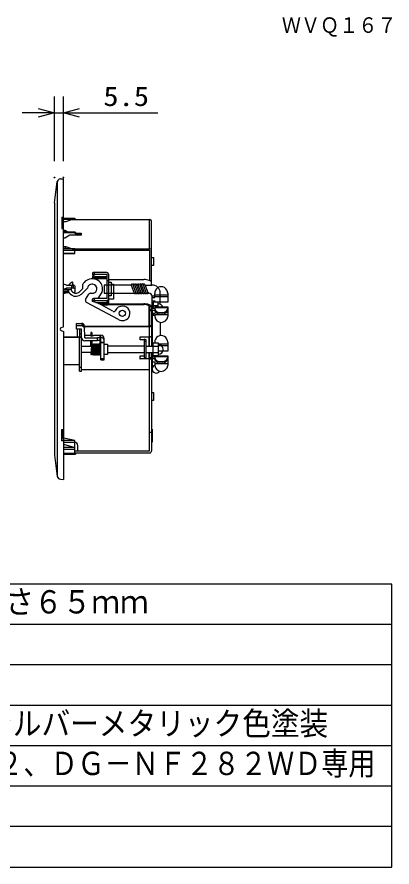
# Model space of a CAD drawing. Units: millimetres, scale not verified. Extents: x -63 to 63, y -57 to 57.
# Drawn here: x 16.2 to 62.5, y -56.5 to 48.7 of the extents above; entities that cross this region are included whole.
import ezdxf
from ezdxf.enums import TextEntityAlignment as Align

# ---------------------------------------------------------------- set-up
doc = ezdxf.new("R2010")
doc.units = ezdxf.units.MM
doc.header["$LTSCALE"] = 0.190236
doc.header["$PDMODE"] = 32
doc.header["$PDSIZE"] = 0.0951
for name, color, linetype in [('0-0_TOUROKU', 1, 'Continuous'), ('0-1_GAIKEI', 1, 'Continuous'), ('0-2_MOJI1', 2, 'Continuous'), ('0-3_WAKU', 1, 'Continuous'), ('0-4_SUNPO', 3, 'Continuous'), ('0-5_DEFPOINTS', 7, 'Continuous')]:
    doc.layers.add(name, color=color, linetype=linetype)
doc.styles.add('ＭＳ ゴシック', font='')
doc.styles.get('ＭＳ ゴシック').set_extended_font_data('MS Gothic')

# ---------------------------------------------------------------- blocks, each defined once
blk = doc.blocks.new('_OPEN30')
at = {"layer": '0-5_DEFPOINTS'}
blk.add_line((0, 0), (-1, 0), dxfattribs=at)
blk.add_lwpolyline([(-1, 0.26795), (0, 0), (-1, -0.26795)], dxfattribs=at)

msp = doc.modelspace()

# ---------------------------------------------------------------- linework, layer by layer
at = {"layer": '0-1_GAIKEI', "color": 7}
for p, q in [((21.5233, 28.6429), (21.8921, 28.6622)), ((21.8921, 10.3503), (21.8921, 28.6622)), ((20.7921, 25.6622), (21.1478, 28.2969)), ((20.7921, 25.6622), (20.7921, -5.5379)), ((21.6152, 10.2349), (21.8921, 10.3503)), ((21.6152, 9.8657), (21.8921, 9.7503)), ((21.8921, 9.7503), (21.8921, -8.5378)), ((20.7921, -5.5379), (21.1478, -8.1726)), ((21.5233, -8.5185), (21.8921, -8.5379)), ((21.5233, -8.5185), (21.8921, -8.5379))]:
    msp.add_line(p, q, dxfattribs=at)
at = {"layer": '0-1_GAIKEI'}
for p, q in [((21.1478, 28.2969), (21.1478, -8.1726)), ((21.6921, 23.895), (21.8921, 23.895)), ((21.8921, 23.6192), (21.6921, 23.6192)), ((21.8921, 23.6453), (23.2921, 23.6453)), ((22.9921, 23.5978), (32.5907, 23.5978)), ((32.5521, 19.9982), (32.5521, 23.5978)), ((32.7922, 15.5096), (32.7907, 23.3978)), ((22.0921, 22.1284), (22.0921, 22.3122)), ((23.2921, 21.9512), (23.6599, 21.6694)), ((23.6921, 21.7427), (24.0921, 21.7427)), ((23.9921, 21.7427), (23.9921, 21.6694)), ((22.1921, 20.0714), (22.1921, 20.2553)), ((22.9921, 19.9982), (32.5914, 19.9982)), ((21.8921, 19.8271), (23.2921, 19.8271)), ((21.8921, 19.4594), (23.2921, 19.4594)), ((23.2921, 19.8143), (32.5521, 19.8143)), ((32.5521, 19.8143), (32.5521, 16.0622)), ((25.4921, 16.9899), (25.4921, 16.7188)), ((27.4921, 16.8328), (27.4921, 13.1759)), ((23.0516, 15.4954), (23.0516, 15.8211)), ((25.6921, 16.4452), (27.2521, 16.4452)), ((27.2521, 16.2536), (25.6921, 16.2536)), ((27.2521, 16.0752), (27.4921, 16.0752)), ((27.4921, 16.183), (31.8574, 16.1815)), ((22.2921, 15.483), (21.8921, 15.6334)), ((22.2921, 15.1072), (21.8921, 14.9568)), ((21.8921, 14.7651), (22.4805, 14.7651)), ((22.7921, 14.9019), (21.9282, 14.9019)), ((23.2921, 15.4146), (23.2921, 14.6283)), ((24.8578, 15.1281), (24.1317, 14.3677)), ((30.2961, 15.4928), (30.655, 14.5066)), ((30.3602, 15.618), (30.368, 15.6202)), ((30.4842, 15.5607), (30.8681, 14.5059)), ((30.5727, 15.6192), (30.5804, 15.6213)), ((30.6966, 15.5618), (31.081, 14.5059)), ((30.7859, 15.618), (30.7936, 15.6202)), ((30.9296, 15.5066), (31.2938, 14.5059)), ((30.9937, 15.6318), (31.0015, 15.634)), ((31.1176, 15.5748), (31.5066, 14.5059)), ((31.2064, 15.6322), (31.2141, 15.6344)), ((31.3304, 15.5749), (31.7195, 14.5059)), ((31.4191, 15.6326), (31.4268, 15.6348)), ((31.5679, 15.507), (31.9319, 14.507)), ((31.6322, 15.6318), (31.64, 15.634)), ((31.7561, 15.5748), (32.1451, 14.5059)), ((31.8448, 15.6327), (31.8525, 15.6348)), ((31.9686, 15.5757), (32.3331, 14.5743)), ((31.9927, 15.5096), (32.8281, 15.5096)), ((22.2921, 14.6283), (21.8921, 14.478)), ((22.2921, 14.5599), (21.8921, 14.4096)), ((24.6371, 13.715), (25.0279, 14.3606)), ((25.6921, 13.8258), (25.6921, 13.6003)), ((26.2004, 13.8258), (26.6727, 14.6305)), ((30.7847, 14.4519), (30.792, 14.4552)), ((30.9978, 14.4512), (31.0051, 14.4545)), ((31.2106, 14.4512), (31.2179, 14.4545)), ((31.4235, 14.4512), (31.4308, 14.4545)), ((31.6365, 14.4504), (31.6439, 14.4537)), ((31.8491, 14.4512), (31.8564, 14.4545)), ((32.0615, 14.4523), (32.0689, 14.4556)), ((32.2748, 14.451), (32.2822, 14.4543)), ((32.3566, 14.5096), (32.4665, 14.5096)), ((32.7921, 14.1776), (33.1921, 14.1776)), ((32.8665, 12.411), (32.8665, 14.1096)), ((33.1921, 14.2727), (34.7921, 14.2727)), ((33.1921, 14.0889), (34.7921, 14.0889)), ((33.8665, 13.108), (33.8665, 14.5429)), ((28.7051, 11.2246), (24.7619, 13.3639)), ((25.6921, 13.6003), (27.2521, 13.6003)), ((25.8921, 13.3494), (27.2521, 13.3494)), ((28.0092, 12.2532), (26.1878, 13.2414)), ((26.2408, 13.2126), (27.2521, 13.2126)), ((27.2521, 13.0211), (26.5939, 13.0211)), ((27.2521, 13.6003), (27.2521, 13.3494)), ((27.2521, 13.2126), (27.2521, 13.0211)), ((27.427, 13.0939), (31.9003, 13.0912)), ((27.4921, 13.1759), (31.8574, 13.1745)), ((32.4921, 10.4325), (32.4921, 12.9339)), ((32.5521, 12.8339), (32.5521, 10.4325)), ((32.5521, 12.8339), (32.7921, 12.8339)), ((32.7921, 12.9801), (32.9921, 12.9801)), ((32.7921, 12.8339), (32.7921, 7.9443)), ((32.7921, 12.6365), (33.1921, 12.6365)), ((32.9921, 12.9859), (33.6321, 12.9859)), ((33.1921, 12.7878), (33.1956, 12.3856)), ((33.1921, 12.7316), (34.7921, 12.7316)), ((33.6321, 12.7878), (33.6321, 13.3901)), ((32.5521, 12.5336), (32.7921, 12.5336)), ((32.5521, 12.3688), (32.7921, 12.3688)), ((32.7921, 12.411), (33.1921, 12.411)), ((33.1921, 12.0005), (32.7921, 12.0005)), ((32.8665, 12.411), (32.8665, 7.9324)), ((33.1921, 12.0005), (33.1956, 11.6153)), ((33.1921, 11.8637), (34.7921, 11.8637)), ((24.1773, 10.6725), (23.5321, 10.7535)), ((24.1773, 10.6725), (24.3486, 10.4627)), ((33.8665, 10.8246), (33.8665, 9.2942)), ((23.5921, 10.047), (23.5921, 9.0795)), ((23.8921, 10.047), (23.8921, 9.0795)), ((23.8921, 9.4735), (24.1321, 9.4735)), ((24.5321, 8.9834), (24.527, 10.4325)), ((24.527, 10.4325), (32.4262, 10.4325)), ((24.5271, 10.3908), (32.5521, 10.3908)), ((25.2743, 9.6254), (25.2743, 9.2366)), ((25.3943, 9.6254), (25.3943, 9.227)), ((32.5521, 10.4997), (32.7921, 10.4997)), ((32.5621, 7.9443), (32.5521, 10.3908)), ((21.8921, 9.0795), (24.1321, 9.0795)), ((21.8921, 9.0379), (23.9478, 9.0391)), ((23.8921, 4.8414), (23.8921, 9.0379)), ((24.5321, 9.2959), (25.2121, 9.2959)), ((24.5321, 8.9834), (26.1321, 8.9834)), ((26.1321, 8.5895), (24.5321, 8.5895)), ((25.2121, 9.2959), (25.2121, 9.2612)), ((25.2743, 7.9443), (25.2743, 8.5895)), ((25.3943, 8.5895), (25.3943, 8.2034)), ((25.6121, 9.2959), (26.5321, 9.2959)), ((25.6121, 9.2959), (25.6121, 9.2612)), ((26.4121, 8.6242), (26.1321, 8.6242)), ((26.4121, 9.2579), (26.4121, 7.4287)), ((26.5321, 6.2382), (26.5321, 9.2959)), ((26.5321, 8.4272), (26.9321, 8.4272)), ((31.3921, 8.7583), (31.8921, 8.7583)), ((31.8921, 8.7166), (31.8921, 6.5443)), ((32.1321, 8.5291), (31.8921, 8.5291)), ((32.4921, 7.9443), (32.4921, 9.1105)), ((34.7887, 8.4673), (34.7921, 7.3366)), ((24.1321, 7.9443), (25.3518, 7.9443)), ((26.5321, 8.3925), (26.9321, 8.3925)), ((31.8921, 7.9443), (27.3321, 7.9443)), ((32.1321, 7.9443), (32.9921, 7.9443)), ((32.7921, 8.1238), (32.9921, 8.1238)), ((32.9921, 7.9501), (33.6321, 7.9501)), ((33.6321, 8.2189), (34.7921, 8.2189)), ((33.6321, 8.0351), (34.7921, 8.0351)), ((25.3245, 7.1443), (24.1321, 7.1443)), ((25.417, 6.8993), (25.4316, 6.9539)), ((25.538, 6.9003), (25.5526, 6.9549)), ((26.5321, 6.4035), (26.9321, 6.4035)), ((27.3321, 7.1443), (31.8921, 7.1443)), ((32.5521, 6.3948), (31.3921, 6.3948)), ((32.1321, 7.1443), (32.9921, 7.1443)), ((32.4921, 6.3948), (32.4921, 7.1443)), ((32.5521, 7.1443), (32.5521, 6.3948)), ((32.5521, 6.5337), (32.7921, 6.5337)), ((32.7921, 7.1443), (32.7921, -5.0179)), ((33.1921, 6.5827), (32.7921, 6.5827)), ((33.1921, 6.3572), (32.7921, 6.3572)), ((32.8665, 7.1324), (32.8665, 5.1211)), ((32.9921, 7.1384), (33.6321, 7.1384)), ((33.1921, 6.734), (34.7921, 6.734)), ((33.1921, 6.734), (33.1956, 6.3319)), ((33.1921, 6.6778), (34.7921, 6.6778)), ((34.7921, 7.3366), (33.6321, 7.3366)), ((34.7921, 6.734), (34.7887, 5.5616)), ((21.8921, 5.6895), (23.8921, 5.6895)), ((23.8921, 5.3373), (24.1321, 5.3373)), ((33.1921, 5.9468), (32.7921, 5.9468)), ((33.1921, 5.9468), (33.1956, 5.5616)), ((33.1921, 5.81), (34.7921, 5.81)), ((24.1321, 5.0728), (32.5521, 5.0728)), ((21.7921, -2.3602), (21.7921, -3.4949)), ((32.5521, -2.7094), (32.7921, -2.7094)), ((21.6921, -3.4949), (21.8921, -3.4949)), ((23.2921, -3.7178), (21.7921, -3.4178)), ((21.8921, -3.9178), (23.2921, -3.9178)), ((21.8921, -4.7979), (23.2921, -4.7979)), ((23.2921, -5.2579), (32.5521, -5.2579)), ((23.6921, -5.0179), (23.6921, -4.3579))]:
    msp.add_line(p, q, dxfattribs=at)
for points in [[(21.6921, 23.895), (21.6921, 22.4948), (21.8921, 22.4948)], [(21.8921, 23.7995), (23.2921, 23.7995), (23.2921, 23.5978)], [(22.9921, 23.5978), (22.1921, 23.3407), (21.8921, 23.3407)], [(21.8921, 22.3122), (22.0921, 22.3122), (22.4538, 22.0798)], [(21.8921, 22.1284), (22.0921, 22.1284), (22.1678, 22.0798)], [(21.8921, 22.0798), (23.2921, 22.0798), (23.2921, 21.9512), (21.8921, 21.9512)], [(23.4921, 21.9266), (24.0921, 21.9266), (24.0921, 21.6694), (22.6921, 21.6694), (22.0921, 21.2838), (21.8921, 21.2838)], [(23.2921, 22.0798), (23.6921, 21.7733), (23.6921, 21.6694)], [(21.8921, 20.2553), (22.1921, 20.2553), (22.9921, 19.9982)], [(21.8921, 20.0714), (22.1921, 20.0714), (22.4724, 19.9814)], [(21.8921, 19.388), (23.2921, 19.388), (23.2921, 19.9814), (21.8921, 19.9814)], [(32.7921, 18.9122), (33.0321, 18.9122), (33.0321, 17.9122), (32.7921, 17.9122)], [(27.2708, 17.057), (25.6921, 17.0583), (25.6921, 16.8328), (27.2521, 16.8328)], [(27.2521, 16.8328), (27.2521, 13.8258), (25.6921, 13.8258)], [(25.4921, 16.7188), (25.8921, 16.582), (27.2521, 16.582)], [(25.6624, 16.6605), (25.4921, 16.6023), (25.4921, 16.322)], [(25.4921, 16.3768), (25.6921, 16.4452), (25.6921, 16.6504)], [(27.4921, 15.8615), (27.7921, 15.8615), (27.7921, 14.1815), (27.4921, 14.1815)], [(23.0921, 15.1072), (22.2921, 15.1072), (22.2921, 15.0387), (21.8921, 14.8884)], [(22.2921, 15.483), (23.0921, 15.483), (23.0921, 15.1072)], [(24.2521, 15.521), (24.2521, 15.0511), (23.8547, 14.6374)], [(30.29, 15.5096), (26.9265, 15.5096), (26.9265, 14.5096), (30.6539, 14.5096)], [(27.7921, 15.6191), (28.0921, 15.6191), (28.0921, 13.7398), (27.4921, 13.7398)], [(22.555, 14.5599), (22.2921, 14.5599), (22.2921, 14.6283), (21.8921, 14.6283)], [(25.8921, 13.3494), (25.4921, 13.4862), (25.4921, 13.7574)], [(32.7921, 13.9521), (33.1921, 13.9521), (33.1921, 14.4697)], [(34.7887, 14.5211), (34.7921, 13.3903), (33.1921, 13.3903)], [(32.7921, 13.5416), (33.1921, 13.5416), (33.1921, 13.3903), (32.9921, 13.3901), (32.9921, 12.6365)], [(33.1921, 12.7878), (34.7921, 12.7878), (34.7887, 11.6153)], [(32.9921, 12.0005), (32.9921, 11.7701), (33.1921, 11.7701)], [(23.8921, 4.8414), (24.1321, 4.8414), (24.1321, 10.047), (23.5321, 10.047), (23.5321, 10.7535), (24.1321, 10.7535)], [(24.1321, 10.4409), (23.5321, 10.4409), (24.1773, 10.5168)], [(26.1321, 8.5895), (26.1321, 9.0181), (26.4121, 9.0181)], [(26.5321, 6.2382), (26.9321, 6.2382), (26.9321, 8.902)], [(31.8921, 8.7166), (31.3921, 8.7166), (31.3921, 9.1105), (32.661, 9.1151)], [(31.8921, 6.5443), (32.1321, 6.5443), (32.1321, 8.7166)], [(26.9321, 8.1943), (27.3321, 8.1943), (27.3321, 6.8943), (26.9321, 6.8943)], [(23.2921, -5.0179), (32.5521, -5.0179), (32.5521, 6.3531)], [(32.6262, 6.3551), (31.3921, 6.3531), (31.3921, 6.747), (31.8921, 6.747)], [(32.7921, 2.2122), (33.0321, 2.2122), (33.0321, 1.2122), (32.7921, 1.2122)], [(21.8921, -3.7781), (21.6921, -3.7707), (21.6921, -2.3565), (21.8921, -2.3639)], [(32.7921, -2.3378), (32.8521, -2.3378), (32.8521, -3.9378), (32.7921, -3.9378)], [(21.8921, -5.2779), (23.2921, -5.2779), (23.2921, -3.7178), (21.8921, -3.7178)], [(21.8921, -4.1778), (23.2921, -4.5979), (21.8921, -4.5979)], [(23.4921, -5.2579), (23.2921, -5.4579), (21.8921, -5.4579)]]:
    msp.add_lwpolyline(points, dxfattribs=at)
msp.add_lwpolyline([(32.9921, 8.3543), (33.6321, 8.3543), (33.6321, 6.7343), (32.9921, 6.7343)], close=True, dxfattribs=at)
msp.add_circle((29.191, 12.0053), 0.38, dxfattribs=at)
at = {"layer": '0-1_GAIKEI', "color": 7}
for centre, radius, start, end in [((21.5442, 28.2434), 0.4, 93, 172.31228), ((21.6921, 10.0503), 0.2, 112.61986, 247.38014), ((21.5442, -8.1191), 0.4, 187.68772, 267)]:
    msp.add_arc(centre, radius, start, end, dxfattribs=at)
at = {"layer": '0-1_GAIKEI'}
for centre, radius, start, end in [((32.5907, 23.3978), 0.2, 0.0108, 90), ((32.5914, 19.7982), 0.2, 0.0108, 90), ((25.5248, 16.9879), 0.0327, 128.99915, 176.45451), ((25.606, 16.8802), 0.1676, 104.66222, 127.40467), ((25.6869, 16.5761), 0.4823, 89.37692, 104.81502), ((25.6869, 16.3506), 0.4823, 89.37692, 104.81502), ((27.2604, 16.8256), 0.2316, 6.13864, 87.42322), ((23.4953, 14.9237), 1.0864, 119.38662, 148.93127), ((22.9903, 15.8156), 0.0615, 5.20967, 117.185), ((25.3419, 15.0401), 1.1912, 119.83546, 156.19314), ((25.4543, 14.8936), 1.3744, 51.66202, 120.85826), ((25.5855, 16.7079), 0.1111, 101.40385, 145.80127), ((25.5531, 15.0455), 1.194, 339.66038, 50.86067), ((31.8459, 13.9709), 2.2106, 72.8104, 89.703), ((32.3527, 15.5402), 0.562, 43.83478, 74.88054), ((32.5743, 15.8079), 0.2203, 8.62281, 33.48323), ((23.3378, 14.9661), 0.8848, 185.04065, 209.57605), ((23.3895, 15.0709), 0.9361, 190.39728, 237.69927), ((23.396, 15.0519), 0.5436, 170.86753, 243.90567), ((23.4073, 15.0432), 0.5562, 132.23868, 170.17022), ((22.9965, 15.4958), 0.0551, 312.13144, 359.50965), ((23.099, 15.0339), 0.4492, 70.99452, 90.88229), ((23.099, 14.658), 0.4492, 70.99452, 90.88229), ((23.2161, 15.3794), 0.0852, 28.94171, 78.54084), ((23.2161, 15.0035), 0.0852, 28.94171, 78.54084), ((25.3205, 15.0866), 0.4646, 132.03823, 174.86627), ((25.4432, 15.0016), 0.6116, 80.54157, 136.13808), ((25.4838, 15.0444), 0.5637, 354.31363, 83.89144), ((25.4848, 15.0573), 0.5645, 282.05627, 355.29014), ((30.3863, 15.5256), 0.096, 105.74492, 199.99995), ((30.394, 15.5278), 0.096, 20, 105.74492), ((30.5987, 15.5268), 0.096, 105.74492, 199.99995), ((30.6064, 15.5289), 0.096, 20, 105.74492), ((30.812, 15.5256), 0.096, 105.74492, 199.99995), ((30.8197, 15.5278), 0.096, 20, 105.74492), ((31.0198, 15.5394), 0.096, 105.74492, 199.99995), ((31.0275, 15.5416), 0.096, 20, 105.74492), ((31.2325, 15.5398), 0.096, 105.74492, 199.99995), ((31.2402, 15.542), 0.096, 20, 105.74492), ((31.4452, 15.5402), 0.096, 105.74492, 199.99995), ((31.4529, 15.5424), 0.096, 20, 105.74492), ((31.6583, 15.5394), 0.096, 105.74492, 199.99995), ((31.666, 15.5416), 0.096, 20, 105.74492), ((31.8708, 15.5403), 0.096, 105.74492, 199.99995), ((31.8785, 15.5425), 0.096, 20, 105.74492), ((32.8666, 14.5099), 1.0004, 1.88899, 92.20752), ((33.9921, 14.4971), 0.8005, 358.03928, 181.96072), ((23.4512, 15.161), 1.0452, 237.48238, 310.62266), ((23.4531, 15.0994), 0.6121, 239.48341, 311.00266), ((23.1544, 14.7631), 0.1991, 271.77517, 312.57682), ((24.8984, 13.6135), 0.2844, 166.25609, 241.31938), ((25.276, 14.2069), 0.2919, 85.97027, 148.23462), ((25.4003, 16.0577), 1.5655, 264.51242, 277.42815), ((25.5439, 13.7455), 0.0531, 106.39549, 167.06577), ((25.6769, 13.4415), 0.3846, 87.7349, 112.63301), ((27.2566, 13.8359), 0.2357, 268.907, 357.53136), ((30.7452, 14.5394), 0.096, 200.00005, 294.25508), ((30.7526, 14.5427), 0.096, 294.25508, 20), ((30.9583, 14.5387), 0.096, 200.00005, 294.25508), ((30.9657, 14.542), 0.096, 294.25508, 20), ((31.1712, 14.5387), 0.096, 200.00005, 294.25508), ((31.1785, 14.542), 0.096, 294.25508, 20), ((31.384, 14.5387), 0.096, 200.00005, 294.25508), ((31.3913, 14.542), 0.096, 294.25508, 20), ((31.5971, 14.538), 0.096, 200.00005, 294.25508), ((31.6044, 14.5413), 0.096, 294.25508, 20), ((31.8097, 14.5387), 0.096, 200.00005, 294.25508), ((31.817, 14.542), 0.096, 294.25508, 20), ((32.0221, 14.5398), 0.096, 200.00005, 294.25508), ((32.0294, 14.5431), 0.096, 294.25508, 20), ((32.2354, 14.5385), 0.096, 200.00005, 294.25508), ((32.2427, 14.5418), 0.096, 294.25508, 20), ((32.4665, 14.1096), 0.4, 0, 90), ((25.5439, 13.52), 0.0531, 106.39549, 167.06577), ((25.6769, 13.216), 0.3846, 87.7349, 112.63301), ((26.3258, 13.4983), 0.2916, 211.80849, 241.75315), ((27.2566, 13.5851), 0.2357, 268.907, 357.53136), ((27.2566, 13.4483), 0.2357, 268.907, 357.53136), ((27.2566, 13.2568), 0.2357, 268.907, 357.53136), ((29.1774, 11.9022), 0.9885, 85.22695, 154.86936), ((29.236, 12.0003), 0.8874, 325.97308, 88.47346), ((31.8166, 10.688), 2.4868, 77.69582, 89.05937), ((31.8781, 11.7116), 1.3798, 67.82082, 89.07969), ((32.1553, 12.1244), 1.0115, 58.28402, 79.10449), ((32.3314, 12.7695), 0.2299, 16.26673, 72.90213), ((32.5917, 12.8065), 0.2023, 7.8018, 61.86784), ((33.6321, 12.5801), 0.6, 20.30608, 90), ((28.1125, 12.4297), 0.2011, 248.37984, 327.64017), ((33.9921, 11.6779), 0.799, 184.49381, 355.50619), ((24.1339, 10.354), 0.3995, 11.32888, 90.25422), ((24.1143, 10.2639), 0.4134, 2.08997, 81.24369), ((29.1772, 12.0951), 0.9903, 241.53181, 323.32706), ((24.1339, 10.0414), 0.3995, 9.29765, 90.25422), ((24.1544, 10.1331), 0.3843, 13.7467, 86.58388), ((32.595, 10.8842), 0.4953, 265.03528, 293.27096), ((23.9717, 9.3901), 0.3518, 266.11082, 296.86807), ((24.5413, 8.9988), 0.4094, 182.15532, 268.72178), ((26.523, 8.8866), 0.4094, 2.15532, 88.72178), ((26.5274, 8.6158), 0.4023, 8.48653, 89.32201), ((31.9228, 8.1196), 0.6394, 71.58536, 92.75225), ((32.6342, 9.4462), 0.3337, 268.62943, 298.24554), ((33.9921, 8.4433), 0.8005, 358.03928, 181.96072), ((109.5182, 3.7149), 84.2679, 176.97268, 177.7965), ((25.4281, 8.1527), 0.0615, 12.46827, 168.2969), ((109.6382, 3.7149), 84.2679, 176.97268, 177.7965), ((25.5481, 8.1527), 0.0615, 12.46827, 168.2969), ((109.7582, 3.7149), 84.2679, 176.97268, 177.7965), ((25.6681, 8.1527), 0.0615, 12.46827, 168.2969), ((109.8782, 3.7149), 84.2679, 176.97268, 177.7965), ((25.7881, 8.1528), 0.0615, 12.46827, 168.2969), ((109.9982, 3.7149), 84.2679, 176.97268, 177.7965), ((25.9081, 8.1527), 0.0615, 12.46827, 168.2969), ((110.1182, 3.7149), 84.2679, 176.97268, 177.7965), ((26.0281, 8.1527), 0.0615, 12.46827, 168.2969), ((110.2382, 3.7149), 84.2679, 176.97268, 177.7965), ((26.1481, 8.1528), 0.0615, 12.46827, 168.2969), ((110.3582, 3.7149), 84.2679, 176.97268, 177.7965), ((26.2681, 8.1528), 0.0615, 12.46827, 168.2969), ((110.4782, 3.7149), 84.2679, 176.97268, 177.7965), ((26.3884, 8.1536), 0.0615, 67.33932, 168.2969), ((110.5982, 3.7149), 84.2679, 177.47409, 177.7965), ((33.6321, 7.5443), 0.6, 270, 90), ((27.3634, 7.1748), 2.0718, 180.84317, 187.02166), ((25.3669, 6.9345), 0.0612, 192.24055, 324.91085), ((25.4879, 6.9355), 0.0612, 192.24055, 324.91085), ((25.6079, 6.9355), 0.0612, 192.24055, 324.91085), ((25.7268, 6.9335), 0.0612, 192.24055, 324.91085), ((25.8482, 6.9383), 0.0612, 192.24055, 324.91085), ((25.9685, 6.9417), 0.0612, 192.24055, 324.91085), ((26.0884, 6.9404), 0.0612, 192.24055, 324.91085), ((26.2084, 6.9405), 0.0612, 192.24055, 324.91085), ((26.3284, 6.9404), 0.0612, 192.24055, 324.91085), ((26.4484, 6.9404), 0.0612, 192.24055, 324.91085), ((17.414, 7.5792), 9.1209, 356.0756, 358.5951), ((32.6346, 6.7313), 0.3763, 268.73125, 294.26725), ((33.3665, 5.1211), 0.5, 110.22194, 253.68376), ((33.9921, 5.6242), 0.799, 184.49381, 355.50619), ((33.3665, 5.1211), 0.5, 253.68376, 327.36753), ((23.2921, -4.3579), 0.4, 0, 90), ((32.5521, -5.0179), 0.24, 270, 360)]:
    msp.add_arc(centre, radius, start, end, dxfattribs=at)
for centre, major_axis, ratio in [((33.9921, 12.6031), (0.8, 0), 0.642788), ((33.9921, 12.4214), (0.8, 0), 0.642788), ((25.4121, 9.2612), (0.2, 0), 0.173648), ((33.9921, 6.5493), (0.8, 0), 0.642788), ((33.9921, 6.3677), (0.8, 0), 0.642788)]:
    msp.add_ellipse(centre, major_axis=major_axis, ratio=ratio, start_param=3.14159265, end_param=6.28318531, dxfattribs=at)
for centre, major_axis, ratio in [((25.3343, 9.6254), (0.06, 0), 0.197657), ((26.4721, 9.2579), (0.0599, 0.0027), 0.308712)]:
    msp.add_ellipse(centre, major_axis=major_axis, ratio=ratio, dxfattribs=at)
at = {"layer": '0-3_WAKU', "color": 4}
for p, q in [((62.5001, -21.5), (-62.5001, -21.5)), ((62.5001, -56.5001), (62.5001, -21.5)), ((-62.5001, -56.5001), (62.5001, -56.5001))]:
    msp.add_line(p, q, dxfattribs=at)
at = {"layer": '0-3_WAKU'}
for p, q in [((62.5001, -26.5), (-62.5001, -26.5)), ((62.5001, -31.5001), (-62.5001, -31.5001)), ((62.5001, -36.5001), (-62.5001, -36.5001)), ((62.5001, -41.5001), (-62.5001, -41.5001)), ((62.5001, -46.5001), (-62.5001, -46.5001)), ((62.5001, -51.5001), (-62.5001, -51.5001))]:
    msp.add_line(p, q, dxfattribs=at)
at = {"layer": '0-4_SUNPO'}
for p, q in [((20.7921, 30.8236), (20.7921, 38.8236)), ((21.8921, 30.8236), (21.8921, 38.8236)), ((18.7921, 36.8236), (16.7921, 36.8236)), ((20.7921, 36.8236), (21.8921, 36.8236)), ((23.8921, 36.8236), (33.5588, 36.8236))]:
    msp.add_line(p, q, dxfattribs=at)
at = {"layer": '0-5_DEFPOINTS'}
for p in [(21.8921, 36.8236), (20.7921, 28.8236), (21.8921, 28.8236)]:
    msp.add_point(p, dxfattribs=at)

# ---------------------------------------------------------------- block references
at = {"layer": '0-4_SUNPO', "xscale": 2, "yscale": 2}
msp.add_blockref('_OPEN30', (20.7921, 36.8236), dxfattribs=at)
at = {"layer": '0-4_SUNPO', "xscale": 2, "yscale": 2, "rotation": 180}
msp.add_blockref('_OPEN30', (21.8921, 36.8236), dxfattribs=at)

# ---------------------------------------------------------------- texts
at = {"layer": '0-0_TOUROKU', "style": 'ＭＳ ゴシック', "width": 0.9}
msp.add_text('ＷＶＱ１６７', height=1.925, dxfattribs=at).set_placement((48.9, 46.13), align=Align.BOTTOM_LEFT)
at = {"layer": '0-2_MOJI1', "style": 'ＭＳ ゴシック'}
for s, width, p in [('φ１８６ｍｍ\u3000埋込深さ６５ｍｍ', 0.9, (-19.8638, -25.9989)), ('カバー：ＡＢＳ樹脂シルバーメタリック色塗装', 0.9, (-19.7945, -41.0552)), ('カメラＤＧ－ＮＦ２８２、ＤＧ－ＮＦ２８２ＷＤ専用', 0.85, (-19.8638, -45.9921))]:
    msp.add_text(s, height=2.887, dxfattribs=dict(at, width=width)).set_placement(p, align=Align.BOTTOM_LEFT)
at = {"layer": '0-4_SUNPO', "style": 'ＭＳ ゴシック', "width": 1.15}
msp.add_text('5.5', height=2.406, dxfattribs=at).set_placement((26.8383, 36.9332), align=Align.BOTTOM_LEFT)

doc.saveas('drawing.dxf')
